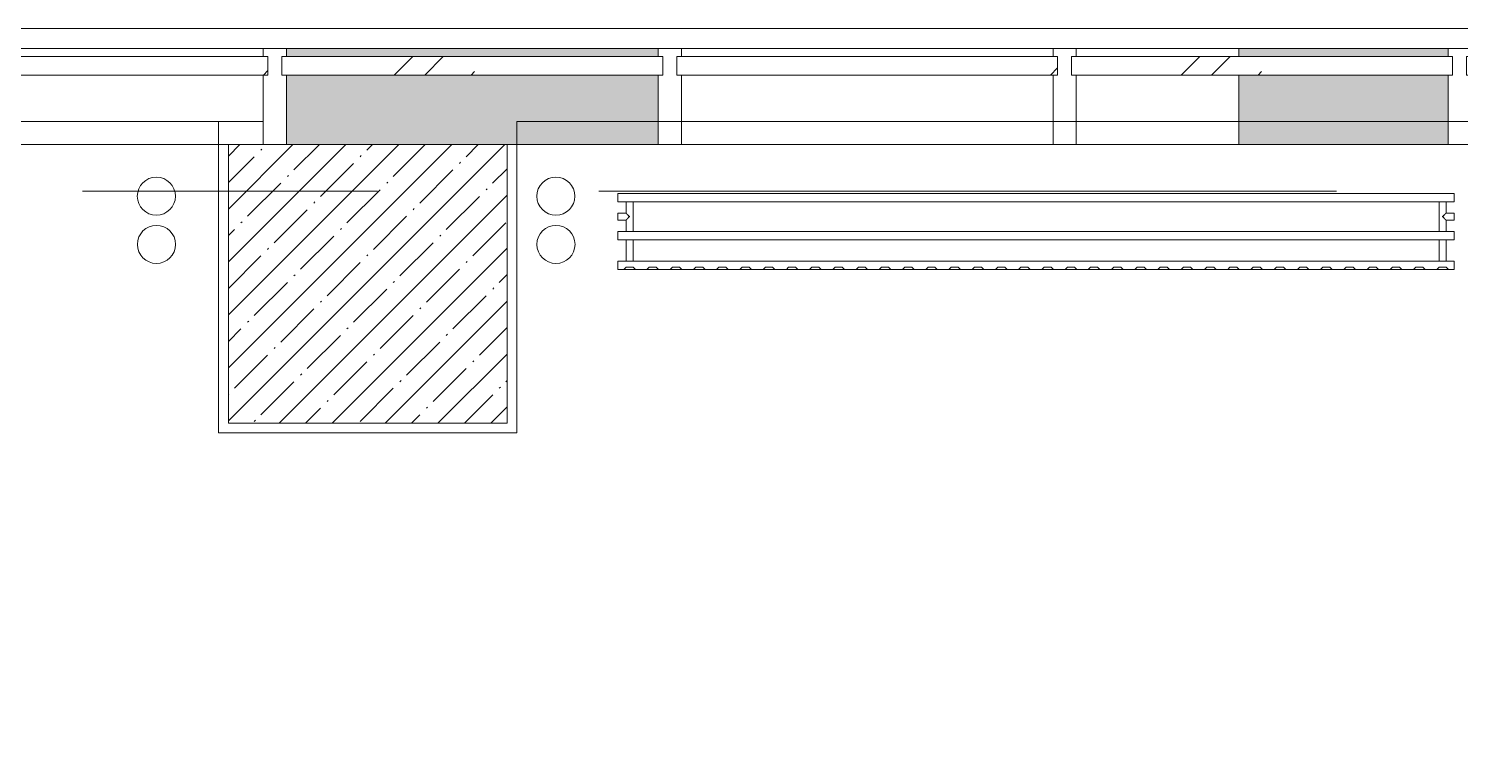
# Model space of a CAD drawing. Header units: millimetres. Extents: x -4029 to 232974, y -8553 to 104777.
# Drawn here: x 8680 to 11762, y 25812 to 27350 of the extents above; entities that cross this region are included whole.
import ezdxf

# ---------------------------------------------------------------- set-up
doc = ezdxf.new("R2010")
doc.units = ezdxf.units.MM
doc.linetypes.add('Осевая', pattern=[3175, 635, -476.25, 1587.5, -476.25])
for name, color, linetype, lineweight in [('A-AREA-BNDY', 7, 'Continuous', 9), ('A-DETL', 7, 'Continuous', 9), ('A-GLAZ-CURT', 7, 'Continuous', 9), ('A-GLAZ-CWMG', 7, 'Continuous', 9), ('A-WALL', 7, 'Continuous', 9), ('S-COLS', 7, 'Continuous', 9), ('Оси-2', 7, 'Осевая', 9)]:
    doc.layers.add(name, color=color, linetype=linetype, lineweight=lineweight)
for name, color, linetype, lineweight, true_color in [('A-FLOR-1', 7, 'Continuous', 9, 0xaaaaaa), ('A-GLAZ-CWMG-1', 7, 'Continuous', 9, 0x383e42), ('M-EQPM-1', 7, 'Continuous', 9, 0xaaaaaa)]:
    doc.layers.add(name, color=color, linetype=linetype, lineweight=lineweight, true_color=true_color)

# ---------------------------------------------------------------- blocks, each defined once
blk = doc.blocks.new('Системная панель - Стекло - 40мм-22856067-План монтажа стен и перегородок 1 этажа в осях 1-12')
at = {"layer": 'A-GLAZ-CURT'}
h = blk.add_hatch(dxfattribs=at)
h.set_pattern_fill('FP_24', color=256, style=0, pattern_type=2)
h.set_pattern_definition([(45, (-8885, -27190), (-282.8427, 282.8427), [200, -600]), (45, (-9085, -27290), (-282.8427, 282.8427), [600, -200]), (45, (-8685, -27390), (-282.8427, 282.8427), [200, -600])])
h.paths.add_polyline_path([(410, -40), (410, 0), (-410, 0), (-410, -40), (400, -40)])
for p, q in [((410, 0), (-410, 0)), ((-410, 0), (-410, -40)), ((410, -40), (410, 0)), ((-410, -40), (410, -40))]:
    blk.add_line(p, q, dxfattribs=at)
blk = doc.blocks.new('Системная панель - Стекло - 40мм-V12-План монтажа стен и перегородок 1 этажа в осях 1-12')
at = {"layer": 'A-GLAZ-CURT'}
h = blk.add_hatch(dxfattribs=at)
h.set_pattern_fill('FP_25', color=256, style=0, pattern_type=2)
h.set_pattern_definition([(45, (-10585, -27190), (-282.8427, 282.8427), [200, -600]), (45, (-10785, -27290), (-282.8427, 282.8427), [600, -200]), (45, (-10385, -27390), (-282.8427, 282.8427), [200, -600])])
h.paths.add_polyline_path([(410, -40), (410, 0), (-410, 0), (-410, -40), (400, -40)])
for p, q in [((410, 0), (-410, 0)), ((-410, 0), (-410, -40)), ((410, -40), (410, 0)), ((-410, -40), (410, -40))]:
    blk.add_line(p, q, dxfattribs=at)
blk = doc.blocks.new('Системная панель - Стекло - 40мм-22856068-План монтажа стен и перегородок 1 этажа в осях 1-12')
at = {"layer": 'A-GLAZ-CURT'}
h = blk.add_hatch(dxfattribs=at)
h.set_pattern_fill('FP_26', color=256, style=0, pattern_type=2)
h.set_pattern_definition([(45, (-11435.13, -27190), (-282.8427, 282.8427), [200, -600]), (45, (-11635.13, -27290), (-282.8427, 282.8427), [600, -200]), (45, (-11235.13, -27390), (-282.8427, 282.8427), [200, -600])])
h.paths.add_polyline_path([(359.4, -40), (410.1, -40), (410.1, 0), (-410.1, 0), (-410.1, -40), (-50.1, -40)])
for p, q in [((410.1, 0), (-410.1, 0)), ((-410.1, 0), (-410.1, -40)), ((410.1, -40), (410.1, 0)), ((-410.1, -40), (410.1, -40))]:
    blk.add_line(p, q, dxfattribs=at)
blk = doc.blocks.new('Прямоугольный импост - Импост структурный с накладкой - 160мм-20149069-План монтажа стен и перегородок 1 этажа в осях 1-12')
at = {"layer": 'A-GLAZ-CWMG'}
for p, q in [((9185, 27307), (8385, 27307)), ((9185, 27150), (8385, 27150))]:
    blk.add_line(p, q, dxfattribs=at)
blk = doc.blocks.new('Прямоугольный импост - Импост структурный с накладкой - 160мм-23251633-План монтажа стен и перегородок 1 этажа в осях 1-12')
at = {"layer": 'A-GLAZ-CWMG'}
for p, q in [((11285, 27307), (10935, 27307)), ((11285, 27307), (11285, 27290)), ((11285, 27250), (11285, 27150)), ((11285, 27150), (10935, 27150))]:
    blk.add_line(p, q, dxfattribs=at)
blk = doc.blocks.new('Прямоугольный импост - Импост структурный с накладкой - 190мм-23251634-План монтажа стен и перегородок 1 этажа в осях 1-12')
at = {"layer": 'A-GLAZ-CWMG-1'}
for points in [[(11694.5, 27290), (11735.3, 27290), (11735.3, 27307), (11285, 27307), (11285, 27290)], [(11694.5, 27100), (11735.3, 27100), (11735.3, 27250), (11285, 27250), (11285, 27100)]]:
    blk.add_hatch(color=256, dxfattribs=at).paths.add_polyline_path(points)
at = {"layer": 'A-GLAZ-CWMG'}
for p, q in [((11285, 27290), (11285, 27307)), ((11735.3, 27307), (11285, 27307)), ((11285, 27100), (11285, 27250)), ((11735.3, 27100), (11285, 27100))]:
    blk.add_line(p, q, dxfattribs=at)
blk = doc.blocks.new('Прямоугольный импост - Импост структурный с накладкой - 190мм-20153693-План монтажа стен и перегородок 1 этажа в осях 1-12')
at = {"layer": 'A-GLAZ-CWMG'}
for p, q in [((-25, 40), (-25, 190)), ((-25, 190), (25, 190)), ((25, 190), (25, 40)), ((-15, 40), (-25, 40)), ((-15, 0), (-15, 40)), ((15, 40), (15, 0)), ((25, 40), (15, 40)), ((-25, -17), (-25, 0)), ((-25, 0), (-15, 0)), ((15, 0), (25, 0)), ((25, 0), (25, -17)), ((25, -17), (-25, -17))]:
    blk.add_line(p, q, dxfattribs=at)
blk = doc.blocks.new('Системная панель - Стекло - 40мм-V23-План монтажа стен и перегородок 1 этажа в осях 1-12')
at = {"layer": 'A-GLAZ-CURT'}
h = blk.add_hatch(dxfattribs=at)
h.set_pattern_fill('FP_39', color=256, style=0, pattern_type=2)
h.set_pattern_definition([(45, (-9735, -27190), (-282.8427, 282.8427), [200, -600]), (45, (-9935, -27290), (-282.8427, 282.8427), [600, -200]), (45, (-9535, -27390), (-282.8427, 282.8427), [200, -600])])
h.paths.add_polyline_path([(41.6, -40), (410, -40), (410, 0), (-410, 0), (-410, -40), (-400, -40)])
for p, q in [((410, 0), (-410, 0)), ((-410, 0), (-410, -40)), ((410, -40), (410, 0)), ((-410, -40), (410, -40))]:
    blk.add_line(p, q, dxfattribs=at)
blk = doc.blocks.new('Прямоугольный импост - Импост структурный с накладкой - 190мм-23186023-План монтажа стен и перегородок 1 этажа в осях 1-12')
at = {"layer": 'A-GLAZ-CWMG-1'}
for points in [[(9676.6, 27290), (10035, 27290), (10035, 27307), (9235, 27307), (9235, 27290)], [(10035, 27100), (10035, 27250), (9235, 27250), (9235, 27100), (9710, 27100)]]:
    blk.add_hatch(color=256, dxfattribs=at).paths.add_polyline_path(points)
at = {"layer": 'A-GLAZ-CWMG'}
for p, q in [((10035, 27307), (9235, 27307)), ((10035, 27100), (9710, 27100))]:
    blk.add_line(p, q, dxfattribs=at)
blk = doc.blocks.new('Прямоугольный импост - Импост структурный с накладкой - 190мм-V24-План монтажа стен и перегородок 1 этажа в осях 1-12')
at = {"layer": 'A-GLAZ-CWMG'}
for p, q in [((-25, 40), (-25, 190)), ((25, 190), (25, 40)), ((-15, 40), (-25, 40)), ((-15, 0), (-15, 40)), ((15, 40), (15, 0)), ((25, 40), (15, 40)), ((-25, -17), (-25, 0)), ((-25, 0), (-15, 0)), ((15, 0), (25, 0)), ((25, 0), (25, -17)), ((25, -17), (-25, -17))]:
    blk.add_line(p, q, dxfattribs=at)
blk = doc.blocks.new('BSC_Колонна _Прямоугольная - 600х600-V43-План монтажа стен и перегородок 1 этажа в осях 1-12')
at = {"layer": 'S-COLS'}
h = blk.add_hatch(dxfattribs=at)
h.set_pattern_fill('FP_71', color=256, style=0, pattern_type=2)
h.set_pattern_definition([(45, (-9410, -26800), (-57.02463, 57.02463), []), (45, (-9352.975, -26800), (-57.02463, 57.02463), [100.806, -20.161, 3.353, -16.808])])
h.paths.add_polyline_path([(300, -300), (300, 300), (-300, 300), (-300, -300), (266.6, -300)])
for p, q in [((300, 300), (-300, 300)), ((-300, 300), (-300, -300)), ((300, -300), (300, 300)), ((-300, -300), (300, -300))]:
    blk.add_line(p, q, dxfattribs=at)
blk = doc.blocks.new('radiator_prado_classic_z_tip_30_po exemplyaru - Classic Z Тип 30-500-V73-План монтажа стен и перегородок 1 этажа в осях 1-12')
at = {"layer": 'M-EQPM-1'}
for p, q in [((0, 228), (0, 210)), ((1800, 228), (0, 228)), ((0, 210), (0, 228)), ((0, 228), (12.5, 228)), ((12.5, 228), (37.5, 228)), ((37.5, 228), (12.5, 228)), ((12.5, 228), (37.5, 228)), ((12.5, 228), (17.5, 223)), ((12.5, 228), (17.5, 223)), ((32.5, 223), (17.5, 223)), ((17.5, 223), (32.5, 223)), ((32.5, 223), (37.5, 228)), ((37.5, 228), (32.5, 223)), ((37.5, 228), (62.5, 228)), ((62.5, 228), (87.5, 228)), ((87.5, 228), (62.5, 228)), ((62.5, 228), (87.5, 228)), ((62.5, 228), (67.5, 223)), ((62.5, 228), (67.5, 223)), ((82.5, 223), (67.5, 223)), ((67.5, 223), (82.5, 223)), ((82.5, 223), (87.5, 228)), ((87.5, 228), (82.5, 223)), ((87.5, 228), (112.5, 228)), ((112.5, 228), (137.5, 228)), ((137.5, 228), (112.5, 228)), ((112.5, 228), (137.5, 228)), ((112.5, 228), (117.5, 223)), ((112.5, 228), (117.5, 223)), ((132.5, 223), (117.5, 223)), ((117.5, 223), (132.5, 223)), ((132.5, 223), (137.5, 228)), ((137.5, 228), (132.5, 223)), ((137.5, 228), (162.5, 228)), ((162.5, 228), (187.5, 228)), ((187.5, 228), (162.5, 228)), ((162.5, 228), (187.5, 228)), ((162.5, 228), (167.5, 223)), ((162.5, 228), (167.5, 223)), ((182.5, 223), (167.5, 223)), ((167.5, 223), (182.5, 223)), ((182.5, 223), (187.5, 228)), ((187.5, 228), (182.5, 223)), ((187.5, 228), (212.5, 228)), ((212.5, 228), (237.5, 228)), ((237.5, 228), (212.5, 228)), ((212.5, 228), (237.5, 228)), ((212.5, 228), (217.5, 223)), ((212.5, 228), (217.5, 223)), ((232.5, 223), (217.5, 223)), ((217.5, 223), (232.5, 223)), ((232.5, 223), (237.5, 228)), ((237.5, 228), (232.5, 223)), ((237.5, 228), (262.5, 228)), ((262.5, 228), (287.5, 228)), ((287.5, 228), (262.5, 228)), ((262.5, 228), (287.5, 228)), ((262.5, 228), (267.5, 223)), ((262.5, 228), (267.5, 223)), ((282.5, 223), (267.5, 223)), ((267.5, 223), (282.5, 223)), ((282.5, 223), (287.5, 228)), ((287.5, 228), (282.5, 223)), ((287.5, 228), (312.5, 228)), ((312.5, 228), (337.5, 228)), ((337.5, 228), (312.5, 228)), ((312.5, 228), (337.5, 228)), ((312.5, 228), (317.5, 223)), ((312.5, 228), (317.5, 223)), ((332.5, 223), (317.5, 223)), ((317.5, 223), (332.5, 223)), ((332.5, 223), (337.5, 228)), ((337.5, 228), (332.5, 223)), ((337.5, 228), (362.5, 228)), ((362.5, 228), (387.5, 228)), ((387.5, 228), (362.5, 228)), ((362.5, 228), (387.5, 228)), ((362.5, 228), (367.5, 223)), ((362.5, 228), (367.5, 223)), ((382.5, 223), (367.5, 223)), ((367.5, 223), (382.5, 223)), ((382.5, 223), (387.5, 228)), ((387.5, 228), (382.5, 223)), ((387.5, 228), (412.5, 228)), ((412.5, 228), (437.5, 228)), ((437.5, 228), (412.5, 228)), ((412.5, 228), (437.5, 228)), ((412.5, 228), (417.5, 223)), ((412.5, 228), (417.5, 223)), ((432.5, 223), (417.5, 223)), ((417.5, 223), (432.5, 223)), ((432.5, 223), (437.5, 228)), ((437.5, 228), (432.5, 223)), ((437.5, 228), (462.5, 228)), ((462.5, 228), (487.5, 228)), ((487.5, 228), (462.5, 228)), ((462.5, 228), (487.5, 228)), ((462.5, 228), (467.5, 223)), ((462.5, 228), (467.5, 223)), ((482.5, 223), (467.5, 223)), ((467.5, 223), (482.5, 223)), ((482.5, 223), (487.5, 228)), ((487.5, 228), (482.5, 223)), ((487.5, 228), (512.5, 228)), ((512.5, 228), (537.5, 228)), ((537.5, 228), (512.5, 228)), ((512.5, 228), (537.5, 228)), ((512.5, 228), (517.5, 223)), ((512.5, 228), (517.5, 223)), ((532.5, 223), (517.5, 223)), ((517.5, 223), (532.5, 223)), ((532.5, 223), (537.5, 228)), ((537.5, 228), (532.5, 223)), ((537.5, 228), (562.5, 228)), ((562.5, 228), (587.5, 228)), ((587.5, 228), (562.5, 228)), ((562.5, 228), (587.5, 228)), ((562.5, 228), (567.5, 223)), ((562.5, 228), (567.5, 223)), ((582.5, 223), (567.5, 223)), ((567.5, 223), (582.5, 223)), ((582.5, 223), (587.5, 228)), ((587.5, 228), (582.5, 223)), ((587.5, 228), (612.5, 228)), ((612.5, 228), (637.5, 228)), ((637.5, 228), (612.5, 228)), ((612.5, 228), (637.5, 228)), ((612.5, 228), (617.5, 223)), ((612.5, 228), (617.5, 223)), ((632.5, 223), (617.5, 223)), ((617.5, 223), (632.5, 223)), ((632.5, 223), (637.5, 228)), ((637.5, 228), (632.5, 223)), ((637.5, 228), (662.5, 228)), ((662.5, 228), (687.5, 228)), ((687.5, 228), (662.5, 228)), ((662.5, 228), (687.5, 228)), ((662.5, 228), (667.5, 223)), ((662.5, 228), (667.5, 223)), ((682.5, 223), (667.5, 223)), ((667.5, 223), (682.5, 223)), ((682.5, 223), (687.5, 228)), ((687.5, 228), (682.5, 223)), ((687.5, 228), (712.5, 228)), ((712.5, 228), (737.5, 228)), ((737.5, 228), (712.5, 228)), ((712.5, 228), (737.5, 228)), ((712.5, 228), (717.5, 223)), ((712.5, 228), (717.5, 223)), ((732.5, 223), (717.5, 223)), ((717.5, 223), (732.5, 223)), ((732.5, 223), (737.5, 228)), ((737.5, 228), (732.5, 223)), ((737.5, 228), (762.5, 228)), ((762.5, 228), (787.5, 228)), ((787.5, 228), (762.5, 228)), ((762.5, 228), (787.5, 228)), ((762.5, 228), (767.5, 223)), ((762.5, 228), (767.5, 223)), ((782.5, 223), (767.5, 223)), ((767.5, 223), (782.5, 223)), ((782.5, 223), (787.5, 228)), ((787.5, 228), (782.5, 223)), ((787.5, 228), (812.5, 228)), ((812.5, 228), (837.5, 228)), ((837.5, 228), (812.5, 228)), ((812.5, 228), (837.5, 228)), ((812.5, 228), (817.5, 223)), ((812.5, 228), (817.5, 223)), ((832.5, 223), (817.5, 223)), ((817.5, 223), (832.5, 223)), ((832.5, 223), (837.5, 228)), ((837.5, 228), (832.5, 223)), ((837.5, 228), (862.5, 228)), ((862.5, 228), (887.5, 228)), ((887.5, 228), (862.5, 228)), ((862.5, 228), (887.5, 228)), ((862.5, 228), (867.5, 223)), ((862.5, 228), (867.5, 223)), ((882.5, 223), (867.5, 223)), ((867.5, 223), (882.5, 223)), ((882.5, 223), (887.5, 228)), ((887.5, 228), (882.5, 223)), ((887.5, 228), (912.5, 228)), ((912.5, 228), (937.5, 228)), ((937.5, 228), (912.5, 228)), ((912.5, 228), (937.5, 228)), ((912.5, 228), (917.5, 223)), ((912.5, 228), (917.5, 223)), ((932.5, 223), (917.5, 223)), ((917.5, 223), (932.5, 223)), ((932.5, 223), (937.5, 228)), ((937.5, 228), (932.5, 223)), ((937.5, 228), (962.5, 228)), ((962.5, 228), (987.5, 228)), ((987.5, 228), (962.5, 228)), ((962.5, 228), (987.5, 228)), ((962.5, 228), (967.5, 223)), ((962.5, 228), (967.5, 223)), ((982.5, 223), (967.5, 223)), ((967.5, 223), (982.5, 223)), ((982.5, 223), (987.5, 228)), ((987.5, 228), (982.5, 223)), ((987.5, 228), (1012.5, 228)), ((1012.5, 228), (1037.5, 228)), ((1037.5, 228), (1012.5, 228)), ((1012.5, 228), (1037.5, 228)), ((1012.5, 228), (1017.5, 223)), ((1012.5, 228), (1017.5, 223)), ((1032.5, 223), (1017.5, 223)), ((1017.5, 223), (1032.5, 223)), ((1032.5, 223), (1037.5, 228)), ((1037.5, 228), (1032.5, 223)), ((1037.5, 228), (1062.5, 228)), ((1062.5, 228), (1087.5, 228)), ((1087.5, 228), (1062.5, 228)), ((1062.5, 228), (1087.5, 228)), ((1062.5, 228), (1067.5, 223)), ((1062.5, 228), (1067.5, 223)), ((1082.5, 223), (1067.5, 223)), ((1067.5, 223), (1082.5, 223)), ((1082.5, 223), (1087.5, 228)), ((1087.5, 228), (1082.5, 223)), ((1087.5, 228), (1112.5, 228)), ((1112.5, 228), (1137.5, 228)), ((1137.5, 228), (1112.5, 228)), ((1112.5, 228), (1137.5, 228)), ((1112.5, 228), (1117.5, 223)), ((1112.5, 228), (1117.5, 223)), ((1132.5, 223), (1117.5, 223)), ((1117.5, 223), (1132.5, 223)), ((1132.5, 223), (1137.5, 228)), ((1137.5, 228), (1132.5, 223)), ((1137.5, 228), (1162.5, 228)), ((1162.5, 228), (1187.5, 228)), ((1187.5, 228), (1162.5, 228)), ((1162.5, 228), (1187.5, 228)), ((1162.5, 228), (1167.5, 223)), ((1162.5, 228), (1167.5, 223)), ((1182.5, 223), (1167.5, 223)), ((1167.5, 223), (1182.5, 223)), ((1182.5, 223), (1187.5, 228)), ((1187.5, 228), (1182.5, 223)), ((1187.5, 228), (1212.5, 228)), ((1212.5, 228), (1237.5, 228)), ((1237.5, 228), (1212.5, 228)), ((1212.5, 228), (1237.5, 228)), ((1212.5, 228), (1217.5, 223)), ((1212.5, 228), (1217.5, 223)), ((1232.5, 223), (1217.5, 223)), ((1217.5, 223), (1232.5, 223)), ((1232.5, 223), (1237.5, 228)), ((1237.5, 228), (1232.5, 223)), ((1237.5, 228), (1262.5, 228)), ((1262.5, 228), (1287.5, 228)), ((1287.5, 228), (1262.5, 228)), ((1262.5, 228), (1287.5, 228)), ((1262.5, 228), (1267.5, 223)), ((1262.5, 228), (1267.5, 223)), ((1282.5, 223), (1267.5, 223)), ((1267.5, 223), (1282.5, 223)), ((1282.5, 223), (1287.5, 228)), ((1287.5, 228), (1282.5, 223)), ((1287.5, 228), (1312.5, 228)), ((1312.5, 228), (1337.5, 228)), ((1337.5, 228), (1312.5, 228)), ((1312.5, 228), (1337.5, 228)), ((1312.5, 228), (1317.5, 223)), ((1312.5, 228), (1317.5, 223)), ((1332.5, 223), (1317.5, 223)), ((1317.5, 223), (1332.5, 223)), ((1332.5, 223), (1337.5, 228)), ((1337.5, 228), (1332.5, 223)), ((1337.5, 228), (1362.5, 228)), ((1362.5, 228), (1387.5, 228)), ((1387.5, 228), (1362.5, 228)), ((1362.5, 228), (1387.5, 228)), ((1362.5, 228), (1367.5, 223)), ((1362.5, 228), (1367.5, 223)), ((1382.5, 223), (1367.5, 223)), ((1367.5, 223), (1382.5, 223)), ((1382.5, 223), (1387.5, 228)), ((1387.5, 228), (1382.5, 223)), ((1387.5, 228), (1412.5, 228)), ((1412.5, 228), (1437.5, 228)), ((1437.5, 228), (1412.5, 228)), ((1412.5, 228), (1437.5, 228)), ((1412.5, 228), (1417.5, 223)), ((1412.5, 228), (1417.5, 223)), ((1432.5, 223), (1417.5, 223)), ((1417.5, 223), (1432.5, 223)), ((1432.5, 223), (1437.5, 228)), ((1437.5, 228), (1432.5, 223)), ((1437.5, 228), (1462.5, 228)), ((1462.5, 228), (1487.5, 228)), ((1487.5, 228), (1462.5, 228)), ((1462.5, 228), (1487.5, 228)), ((1462.5, 228), (1467.5, 223)), ((1462.5, 228), (1467.5, 223)), ((1482.5, 223), (1467.5, 223)), ((1467.5, 223), (1482.5, 223)), ((1482.5, 223), (1487.5, 228)), ((1487.5, 228), (1482.5, 223)), ((1487.5, 228), (1512.5, 228)), ((1512.5, 228), (1537.5, 228)), ((1537.5, 228), (1512.5, 228)), ((1512.5, 228), (1537.5, 228)), ((1512.5, 228), (1517.5, 223)), ((1512.5, 228), (1517.5, 223)), ((1532.5, 223), (1517.5, 223)), ((1517.5, 223), (1532.5, 223)), ((1532.5, 223), (1537.5, 228)), ((1537.5, 228), (1532.5, 223)), ((1537.5, 228), (1562.5, 228)), ((1562.5, 228), (1587.5, 228)), ((1587.5, 228), (1562.5, 228)), ((1562.5, 228), (1587.5, 228)), ((1562.5, 228), (1567.5, 223)), ((1562.5, 228), (1567.5, 223)), ((1582.5, 223), (1567.5, 223)), ((1567.5, 223), (1582.5, 223)), ((1582.5, 223), (1587.5, 228)), ((1587.5, 228), (1582.5, 223)), ((1587.5, 228), (1612.5, 228)), ((1612.5, 228), (1637.5, 228)), ((1637.5, 228), (1612.5, 228)), ((1612.5, 228), (1637.5, 228)), ((1612.5, 228), (1617.5, 223)), ((1612.5, 228), (1617.5, 223)), ((1632.5, 223), (1617.5, 223)), ((1617.5, 223), (1632.5, 223)), ((1632.5, 223), (1637.5, 228)), ((1637.5, 228), (1632.5, 223)), ((1637.5, 228), (1662.5, 228)), ((1662.5, 228), (1687.5, 228)), ((1687.5, 228), (1662.5, 228)), ((1662.5, 228), (1687.5, 228)), ((1662.5, 228), (1667.5, 223)), ((1662.5, 228), (1667.5, 223)), ((1682.5, 223), (1667.5, 223)), ((1667.5, 223), (1682.5, 223)), ((1682.5, 223), (1687.5, 228)), ((1687.5, 228), (1682.5, 223)), ((1687.5, 228), (1712.5, 228)), ((1712.5, 228), (1737.5, 228)), ((1737.5, 228), (1712.5, 228)), ((1712.5, 228), (1737.5, 228)), ((1712.5, 228), (1717.5, 223)), ((1712.5, 228), (1717.5, 223)), ((1732.5, 223), (1717.5, 223)), ((1717.5, 223), (1732.5, 223)), ((1732.5, 223), (1737.5, 228)), ((1737.5, 228), (1732.5, 223)), ((1737.5, 228), (1762.5, 228)), ((1762.5, 228), (1787.5, 228)), ((1787.5, 228), (1762.5, 228)), ((1762.5, 228), (1787.5, 228)), ((1762.5, 228), (1767.5, 223)), ((1762.5, 228), (1767.5, 223)), ((1782.5, 223), (1767.5, 223)), ((1767.5, 223), (1782.5, 223)), ((1782.5, 223), (1787.5, 228)), ((1787.5, 228), (1782.5, 223)), ((1787.5, 228), (1800, 228)), ((1800, 210), (1800, 228)), ((1800, 228), (1800, 210)), ((0, 210), (1800, 210)), ((17.5, 210), (0, 210)), ((17.5, 210), (17.5, 164)), ((17.5, 210), (17.5, 164)), ((32.5, 210), (17.5, 210)), ((17.5, 210), (32.5, 210)), ((17.8, 210), (17.5, 210)), ((17.5, 210), (32.5, 210)), ((21.2, 210), (17.8, 210)), ((31.5, 210), (18.5, 210)), ((23.1, 210), (21.2, 210)), ((28.8, 210), (23.1, 210)), ((30.3, 210), (28.8, 210)), ((31.5, 210), (30.3, 210)), ((32.2, 210), (31.5, 210)), ((32.5, 210), (32.2, 210)), ((32.5, 164), (32.5, 210)), ((32.5, 164), (32.5, 210)), ((1767.5, 210), (32.5, 210)), ((1767.5, 210), (1767.5, 164)), ((1767.5, 210), (1767.5, 164)), ((1782.2, 210), (1767.5, 210)), ((1767.5, 210), (1782.5, 210)), ((1768.5, 210), (1767.5, 210)), ((1767.5, 210), (1782.5, 210)), ((1782.5, 210), (1768.5, 210)), ((1781.5, 210), (1768.5, 210)), ((1782.5, 210), (1782.2, 210)), ((1782.5, 164), (1782.5, 210)), ((1782.5, 164), (1782.5, 210)), ((1800, 210), (1782.5, 210)), ((1800, 164), (0, 164)), ((0, 164), (0, 146)), ((0, 146), (0, 164)), ((0, 164), (17.5, 164)), ((32.5, 164), (17.5, 164)), ((17.5, 164), (32.5, 164)), ((19.7, 164), (17.5, 164)), ((17.5, 164), (32.5, 164)), ((18.5, 164), (31.5, 164)), ((21.2, 164), (19.7, 164)), ((32.5, 164), (21.2, 164)), ((32.5, 164), (1767.5, 164)), ((1782.5, 164), (1767.5, 164)), ((1767.5, 164), (1782.5, 164)), ((1767.8, 164), (1767.5, 164)), ((1767.5, 164), (1782.5, 164)), ((1768.5, 164), (1767.8, 164)), ((1782.5, 164), (1768.5, 164)), ((1768.5, 164), (1781.5, 164)), ((1782.5, 164), (1800, 164)), ((1800, 146), (1800, 164)), ((1800, 164), (1800, 146)), ((0, 146), (1800, 146)), ((17.5, 146), (0, 146)), ((17.5, 146), (17.5, 121.5)), ((17.5, 146), (17.5, 121.5)), ((17.5, 146), (19.7, 146)), ((32.5, 146), (17.5, 146)), ((17.5, 146), (19.7, 146)), ((32.5, 146), (17.5, 146)), ((31.5, 146), (18.5, 146)), ((19.7, 146), (21.2, 146)), ((19.7, 146), (21.2, 146)), ((21.2, 146), (23.1, 146)), ((21.2, 146), (32.2, 146)), ((23.1, 146), (32.5, 146)), ((32.2, 146), (32.5, 146)), ((32.5, 82), (32.5, 146)), ((32.5, 82), (32.5, 146)), ((1767.5, 146), (32.5, 146)), ((1767.5, 146), (1767.5, 82)), ((1767.5, 146), (1767.5, 82)), ((1767.5, 146), (1778.7, 146)), ((1782.5, 146), (1767.5, 146)), ((1767.5, 146), (1782.5, 146)), ((1782.2, 146), (1767.5, 146)), ((1781.5, 146), (1768.5, 146)), ((1778.7, 146), (1780.3, 146)), ((1780.3, 146), (1781.5, 146)), ((1781.5, 146), (1782.5, 146)), ((1782.5, 146), (1782.2, 146)), ((1782.5, 121.5), (1782.5, 146)), ((1782.5, 121.5), (1782.5, 146)), ((1800, 146), (1782.5, 146)), ((17.5, 121.5), (0, 121.5)), ((17.5, 121.5), (0, 121.5)), ((0, 121.5), (0, 121.2)), ((0, 106.5), (0, 121.5)), ((0, 121.2), (0, 106.8)), ((0, 121.2), (0, 120.5)), ((0, 120.5), (0, 121.2)), ((0, 121.2), (0, 121.2)), ((0, 120.5), (0, 119.3)), ((0, 119.3), (0, 120.5)), ((0, 119.3), (0, 117.8)), ((0, 117.8), (0, 119.3)), ((0, 117.8), (0, 115.9)), ((0, 115.9), (0, 117.8)), ((0, 115.9), (0, 114)), ((0, 114), (0, 115.9)), ((0, 114), (0, 112.1)), ((0, 112.1), (0, 114)), ((0, 112.1), (0, 110.2)), ((0, 110.2), (0, 112.1)), ((0, 110.2), (0, 108.7)), ((0, 108.7), (0, 110.2)), ((0, 108.7), (0, 106.8)), ((0, 106.8), (0, 108.7)), ((0, 106.8), (0, 106.5)), ((0, 106.8), (0, 106.8)), ((0, 106.5), (17.5, 106.5)), ((0, 106.5), (17.5, 106.5)), ((17.5, 106.5), (17.5, 82)), ((17.5, 106.5), (17.5, 82)), ((1800, 121.5), (1782.5, 121.5)), ((1800, 121.5), (1782.5, 121.5)), ((1782.5, 82), (1782.5, 106.5)), ((1782.5, 106.5), (1800, 106.5)), ((1782.5, 82), (1782.5, 106.5)), ((1782.5, 106.5), (1800, 106.5)), ((1800, 121.5), (1800, 106.5)), ((1800, 121.2), (1800, 121.5)), ((1800, 121.5), (1800, 121.2)), ((1800, 121.2), (1800, 121.5)), ((1800, 106.8), (1800, 121.2)), ((1800, 121.2), (1800, 106.8)), ((1800, 106.8), (1800, 121.2)), ((1800, 106.5), (1800, 106.8)), ((1800, 106.8), (1800, 106.5)), ((1800, 106.5), (1800, 106.8)), ((1800, 82), (0, 82)), ((0, 82), (0, 64)), ((0, 64), (0, 82)), ((0, 82), (17.5, 82)), ((1800, 64), (0, 64)), ((0, 64), (1800, 64)), ((26.9, 82), (17.5, 82)), ((17.5, 82), (32.5, 82)), ((18.5, 82), (17.5, 82)), ((17.5, 82), (32.5, 82)), ((21.2, 82), (18.5, 82)), ((18.5, 82), (31.5, 82)), ((23.1, 82), (21.2, 82)), ((32.5, 82), (23.1, 82)), ((32.5, 82), (26.9, 82)), ((32.5, 82), (1767.5, 82)), ((1782.5, 82), (1767.5, 82)), ((1767.5, 82), (1782.5, 82)), ((1782.5, 82), (1767.5, 82)), ((1767.5, 82), (1782.5, 82)), ((1768.5, 82), (1781.5, 82)), ((1782.5, 82), (1800, 82)), ((1800, 64), (1800, 82)), ((1800, 82), (1800, 64))]:
    blk.add_line(p, q, dxfattribs=at)
for points, knots in [([(17.8, 121.2), (17.7, 121.3), (17.7, 121.3), (17.5, 121.5), (17.5, 121.5), (17.5, 121.5)], [0.8571429, 0.8571429, 0.8571429, 0.8571429, 0.8928571, 0.9285714, 1, 1, 1, 1]), ([(17.5, 121.5), (17.5, 121.5), (17.5, 121.5), (17.7, 121.3), (17.7, 121.3), (17.8, 121.2)], [0, 0, 0, 0, 0.0714286, 0.1071429, 0.1428571, 0.1428571, 0.1428571, 0.1428571]), ([(17.5, 121.5), (17.5, 121.5), (17.5, 121.5), (17.7, 121.3), (17.7, 121.3), (17.8, 121.2)], [0, 0, 0, 0, 0.0714286, 0.1071429, 0.1428571, 0.1428571, 0.1428571, 0.1428571]), ([(25, 114), (24.5, 114.5), (23.6, 115.4), (22.4, 116.6), (21.6, 117.4), (21.1, 117.9), (20.8, 118.2), (20.5, 118.5), (20.2, 118.8), (19.8, 119.1), (19.6, 119.4), (19.3, 119.7), (19, 120), (18.7, 120.3), (18.5, 120.5), (18.3, 120.7), (18.1, 120.9), (17.9, 121.1), (17.8, 121.2), (17.7, 121.3), (17.5, 121.5), (17.5, 121.5), (17.5, 121.5)], [0, 0, 0, 0, 0.142857, 0.285714, 0.357143, 0.392857, 0.428571, 0.464286, 0.5, 0.535714, 0.571429, 0.607143, 0.642857, 0.678571, 0.714286, 0.75, 0.785714, 0.821429, 0.857143, 0.892857, 0.928571, 1, 1, 1, 1]), ([(17.5, 106.5), (17.5, 106.5), (17.5, 106.5), (17.7, 106.7), (17.8, 106.8), (17.9, 106.9), (18.1, 107.1), (18.3, 107.3), (18.5, 107.5), (18.7, 107.7), (19, 108), (19.3, 108.3), (19.6, 108.6), (19.8, 108.9), (20.3, 109.3), (20.7, 109.7), (21.1, 110.1), (21.6, 110.6), (22.4, 111.4), (23.6, 112.6), (24.5, 113.5), (25, 114)], [0, 0, 0, 0, 0.071429, 0.107143, 0.142857, 0.178571, 0.214286, 0.25, 0.285714, 0.321429, 0.357143, 0.392857, 0.428571, 0.464286, 0.5, 0.571429, 0.607143, 0.642857, 0.714286, 0.857143, 1, 1, 1, 1]), ([(17.5, 106.5), (17.5, 106.5), (17.5, 106.5), (17.7, 106.7), (17.7, 106.7), (17.8, 106.8)], [0, 0, 0, 0, 0.0714286, 0.1071429, 0.1428571, 0.1428571, 0.1428571, 0.1428571]), ([(17.8, 106.8), (17.7, 106.7), (17.7, 106.7), (17.5, 106.5), (17.5, 106.5), (17.5, 106.5)], [0.8571429, 0.8571429, 0.8571429, 0.8571429, 0.8928571, 0.9285714, 1, 1, 1, 1]), ([(17.8, 106.8), (17.7, 106.7), (17.7, 106.7), (17.5, 106.5), (17.5, 106.5), (17.5, 106.5)], [0.8571429, 0.8571429, 0.8571429, 0.8571429, 0.8928571, 0.9285714, 1, 1, 1, 1]), ([(17.8, 121.2), (17.8, 121.2), (17.9, 121.1), (18.1, 120.9), (18.3, 120.7), (18.5, 120.5), (18.7, 120.3), (19, 120), (19.3, 119.7), (19.6, 119.4), (19.9, 119.2), (20.3, 118.7), (20.6, 118.4), (20.8, 118.2)], [0.1428571, 0.1428571, 0.1428571, 0.1428571, 0.1785714, 0.2142857, 0.25, 0.2857143, 0.3214286, 0.3571429, 0.3928571, 0.4285714, 0.4642857, 0.5, 0.5714286, 0.5714286, 0.5714286, 0.5714286]), ([(17.8, 106.8), (17.8, 106.8), (17.9, 106.9), (18.1, 107.1), (18.3, 107.3), (18.5, 107.5), (18.7, 107.7), (19, 108), (19.3, 108.3), (19.6, 108.6), (19.9, 108.8), (20.3, 109.3), (20.6, 109.6), (20.8, 109.8)], [0.1428571, 0.1428571, 0.1428571, 0.1428571, 0.1785714, 0.2142857, 0.25, 0.2857143, 0.3214286, 0.3571429, 0.3928571, 0.4285714, 0.4642857, 0.5, 0.5714286, 0.5714286, 0.5714286, 0.5714286]), ([(19.6, 119.4), (19.7, 119.3), (19.8, 119.1), (20.3, 118.7), (20.6, 118.4), (20.8, 118.2)], [0.4285714, 0.4285714, 0.4285714, 0.4285714, 0.4642857, 0.5, 0.5714286, 0.5714286, 0.5714286, 0.5714286]), ([(22.1, 116.9), (21.9, 117.1), (21.6, 117.4), (21.1, 117.9), (20.9, 118.1), (20.8, 118.2)], [0.2857143, 0.2857143, 0.2857143, 0.2857143, 0.3571429, 0.3928571, 0.4285714, 0.4285714, 0.4285714, 0.4285714]), ([(20.8, 118.2), (20.9, 118.1), (21.1, 117.9), (21.6, 117.4), (21.9, 117.1), (22.1, 116.9)], [0.5714286, 0.5714286, 0.5714286, 0.5714286, 0.6071429, 0.6428571, 0.7142857, 0.7142857, 0.7142857, 0.7142857]), ([(20.8, 118.2), (20.9, 118.1), (21.1, 117.9), (21.6, 117.4), (21.9, 117.1), (22.1, 116.9)], [0.5714286, 0.5714286, 0.5714286, 0.5714286, 0.6071429, 0.6428571, 0.7142857, 0.7142857, 0.7142857, 0.7142857]), ([(20.8, 109.8), (20.9, 109.9), (21.1, 110.1), (21.6, 110.6), (21.9, 110.9), (22.1, 111.1)], [0.5714286, 0.5714286, 0.5714286, 0.5714286, 0.6071429, 0.6428571, 0.7142857, 0.7142857, 0.7142857, 0.7142857]), ([(22.1, 111.1), (21.9, 110.9), (21.6, 110.6), (21.1, 110.1), (20.9, 109.9), (20.8, 109.8)], [0.2857143, 0.2857143, 0.2857143, 0.2857143, 0.3571429, 0.3928571, 0.4285714, 0.4285714, 0.4285714, 0.4285714]), ([(22.1, 111.1), (21.9, 110.9), (21.6, 110.6), (21.1, 110.1), (20.9, 109.9), (20.8, 109.8)], [0.2857143, 0.2857143, 0.2857143, 0.2857143, 0.3571429, 0.3928571, 0.4285714, 0.4285714, 0.4285714, 0.4285714]), ([(1775, 114), (1775.5, 114.5), (1776.4, 115.4), (1777.6, 116.6), (1778.4, 117.4), (1778.9, 117.9), (1779.2, 118.2), (1779.5, 118.5), (1779.8, 118.8), (1780.1, 119.2), (1780.4, 119.4), (1780.7, 119.7), (1781, 120), (1781.3, 120.3), (1781.5, 120.5), (1781.7, 120.7), (1781.9, 120.9), (1782.1, 121.1), (1782.2, 121.2), (1782.3, 121.3), (1782.5, 121.5), (1782.5, 121.5), (1782.5, 121.5)], [0, 0, 0, 0, 0.142857, 0.285714, 0.357143, 0.392857, 0.428571, 0.464286, 0.5, 0.535714, 0.571429, 0.607143, 0.642857, 0.678571, 0.714286, 0.75, 0.785714, 0.821429, 0.857143, 0.892857, 0.928571, 1, 1, 1, 1]), ([(1782.5, 106.5), (1782.5, 106.5), (1782.5, 106.5), (1782.3, 106.7), (1782.2, 106.8), (1782.1, 106.9), (1781.9, 107.1), (1781.7, 107.3), (1781.5, 107.5), (1781.3, 107.7), (1781, 108), (1780.7, 108.3), (1780.4, 108.6), (1780.1, 108.8), (1779.7, 109.3), (1779.3, 109.7), (1778.9, 110.1), (1778.4, 110.6), (1777.6, 111.4), (1776.4, 112.6), (1775.5, 113.5), (1775, 114)], [0, 0, 0, 0, 0.071429, 0.107143, 0.142857, 0.178571, 0.214286, 0.25, 0.285714, 0.321429, 0.357143, 0.392857, 0.428571, 0.464286, 0.5, 0.571429, 0.607143, 0.642857, 0.714286, 0.857143, 1, 1, 1, 1]), ([(1782.2, 121.2), (1782.2, 121.2), (1782.1, 121.1), (1781.9, 120.9), (1781.7, 120.7), (1781.5, 120.5), (1781.3, 120.3), (1781, 120), (1780.7, 119.7), (1780.4, 119.4), (1780.1, 119.2), (1779.7, 118.7), (1779.3, 118.3), (1778.9, 117.9), (1778.4, 117.4), (1777.6, 116.6), (1776.9, 115.9), (1776.4, 115.4)], [0.1428571, 0.1428571, 0.1428571, 0.1428571, 0.1785714, 0.2142857, 0.25, 0.2857143, 0.3214286, 0.3571429, 0.3928571, 0.4285714, 0.4642857, 0.5, 0.5714286, 0.6071429, 0.6428571, 0.7142857, 0.8571429, 0.8571429, 0.8571429, 0.8571429]), ([(1782.2, 121.2), (1782.2, 121.2), (1782.1, 121.1), (1781.9, 120.9), (1781.7, 120.7), (1781.5, 120.5), (1781.3, 120.3), (1781, 120), (1780.7, 119.7), (1780.4, 119.4), (1780.1, 119.2), (1779.7, 118.7), (1779.3, 118.3), (1778.9, 117.9), (1778.4, 117.4), (1777.6, 116.6), (1776.9, 115.9), (1776.4, 115.4)], [0.1428571, 0.1428571, 0.1428571, 0.1428571, 0.1785714, 0.2142857, 0.25, 0.2857143, 0.3214286, 0.3571429, 0.3928571, 0.4285714, 0.4642857, 0.5, 0.5714286, 0.6071429, 0.6428571, 0.7142857, 0.8571429, 0.8571429, 0.8571429, 0.8571429]), ([(1776.4, 115.4), (1776.9, 115.9), (1777.6, 116.6), (1778.4, 117.4), (1778.9, 117.9), (1779.2, 118.2), (1779.5, 118.5), (1779.8, 118.8), (1780.1, 119.2), (1780.4, 119.4), (1780.7, 119.7), (1781, 120), (1781.3, 120.3), (1781.5, 120.5), (1781.7, 120.7), (1781.9, 120.9), (1782.1, 121.1), (1782.2, 121.2), (1782.2, 121.2)], [0.1428571, 0.1428571, 0.1428571, 0.1428571, 0.2857143, 0.3571429, 0.3928571, 0.4285714, 0.4642857, 0.5, 0.5357143, 0.5714286, 0.6071429, 0.6428571, 0.6785714, 0.7142857, 0.75, 0.7857143, 0.8214286, 0.8571429, 0.8571429, 0.8571429, 0.8571429]), ([(1777.9, 111.1), (1778.1, 110.9), (1778.4, 110.6), (1778.9, 110.1), (1779.2, 109.8), (1779.5, 109.5), (1779.8, 109.2), (1780.1, 108.8), (1780.4, 108.6), (1780.7, 108.3), (1781, 108), (1781.3, 107.7), (1781.5, 107.5), (1781.7, 107.3), (1781.9, 107.1), (1782.1, 106.9), (1782.2, 106.8), (1782.2, 106.8)], [0.2857143, 0.2857143, 0.2857143, 0.2857143, 0.3571429, 0.3928571, 0.4285714, 0.4642857, 0.5, 0.5357143, 0.5714286, 0.6071429, 0.6428571, 0.6785714, 0.7142857, 0.75, 0.7857143, 0.8214286, 0.8571429, 0.8571429, 0.8571429, 0.8571429]), ([(1777.9, 111.1), (1778.1, 110.9), (1778.4, 110.6), (1778.9, 110.1), (1779.2, 109.8), (1779.5, 109.5), (1779.8, 109.2), (1780.1, 108.8), (1780.4, 108.6), (1780.7, 108.3), (1781, 108), (1781.3, 107.7), (1781.5, 107.5), (1781.7, 107.3), (1781.9, 107.1), (1782.1, 106.9), (1782.2, 106.8), (1782.2, 106.8)], [0.2857143, 0.2857143, 0.2857143, 0.2857143, 0.3571429, 0.3928571, 0.4285714, 0.4642857, 0.5, 0.5357143, 0.5714286, 0.6071429, 0.6428571, 0.6785714, 0.7142857, 0.75, 0.7857143, 0.8214286, 0.8571429, 0.8571429, 0.8571429, 0.8571429]), ([(1782.2, 106.8), (1782.2, 106.8), (1782.1, 106.9), (1781.9, 107.1), (1781.7, 107.3), (1781.5, 107.5), (1781.3, 107.7), (1781, 108), (1780.7, 108.3), (1780.4, 108.6), (1780.1, 108.8), (1779.7, 109.3), (1779.3, 109.7), (1778.9, 110.1), (1778.4, 110.6), (1778.1, 110.9), (1777.9, 111.1)], [0.1428571, 0.1428571, 0.1428571, 0.1428571, 0.1785714, 0.2142857, 0.25, 0.2857143, 0.3214286, 0.3571429, 0.3928571, 0.4285714, 0.4642857, 0.5, 0.5714286, 0.6071429, 0.6428571, 0.7142857, 0.7142857, 0.7142857, 0.7142857]), ([(1782.5, 121.5), (1782.5, 121.5), (1782.5, 121.5), (1782.3, 121.3), (1782.3, 121.3), (1782.2, 121.2)], [0, 0, 0, 0, 0.0714286, 0.1071429, 0.1428571, 0.1428571, 0.1428571, 0.1428571]), ([(1782.5, 121.5), (1782.5, 121.5), (1782.5, 121.5), (1782.3, 121.3), (1782.3, 121.3), (1782.2, 121.2)], [0, 0, 0, 0, 0.0714286, 0.1071429, 0.1428571, 0.1428571, 0.1428571, 0.1428571]), ([(1782.2, 121.2), (1782.3, 121.3), (1782.3, 121.3), (1782.5, 121.5), (1782.5, 121.5), (1782.5, 121.5)], [0.8571429, 0.8571429, 0.8571429, 0.8571429, 0.8928571, 0.9285714, 1, 1, 1, 1]), ([(1782.2, 106.8), (1782.3, 106.7), (1782.3, 106.7), (1782.5, 106.5), (1782.5, 106.5), (1782.5, 106.5)], [0.8571429, 0.8571429, 0.8571429, 0.8571429, 0.8928571, 0.9285714, 1, 1, 1, 1]), ([(1782.2, 106.8), (1782.3, 106.7), (1782.3, 106.7), (1782.5, 106.5), (1782.5, 106.5), (1782.5, 106.5)], [0.8571429, 0.8571429, 0.8571429, 0.8571429, 0.8928571, 0.9285714, 1, 1, 1, 1]), ([(1782.5, 106.5), (1782.5, 106.5), (1782.5, 106.5), (1782.3, 106.7), (1782.3, 106.7), (1782.2, 106.8)], [0, 0, 0, 0, 0.0714286, 0.1071429, 0.1428571, 0.1428571, 0.1428571, 0.1428571])]:
    blk.add_open_spline(points, degree=3, knots=knots, dxfattribs=at)
for points in [[(20.8, 118.2), (20.7, 118.3), (20.5, 118.5), (20.2, 118.8), (19.9, 119.2), (19.6, 119.4), (19.3, 119.7), (19, 120), (18.7, 120.3), (18.5, 120.5), (18.3, 120.7), (18.1, 120.9), (17.9, 121.1), (17.8, 121.2), (17.8, 121.2)], [(17.8, 121.2), (17.8, 121.2), (17.9, 121.1), (18.1, 120.9), (18.3, 120.7), (18.4, 120.6), (18.5, 120.5)], [(20.8, 109.8), (20.7, 109.7), (20.5, 109.5), (20.2, 109.2), (19.9, 108.8), (19.6, 108.6), (19.3, 108.3), (19, 108), (18.7, 107.7), (18.5, 107.5), (18.3, 107.3), (18.1, 107.1), (17.9, 106.9), (17.8, 106.8), (17.8, 106.8)], [(18.5, 107.5), (18.4, 107.4), (18.3, 107.3), (18.1, 107.1), (17.9, 106.9), (17.8, 106.8), (17.8, 106.8)], [(18.5, 120.5), (18.6, 120.4), (18.7, 120.3), (19, 120), (19.3, 119.7), (19.5, 119.5), (19.6, 119.4)], [(19.6, 108.6), (19.5, 108.5), (19.3, 108.3), (19, 108), (18.7, 107.7), (18.6, 107.6), (18.5, 107.5)], [(20.8, 109.8), (20.7, 109.7), (20.5, 109.5), (20.2, 109.2), (19.8, 108.9), (19.7, 108.7), (19.6, 108.6)], [(23.6, 115.4), (23.1, 115.9), (22.6, 116.4), (22.1, 116.9)], [(22.1, 116.9), (22.6, 116.4), (23.1, 115.9), (23.6, 115.4)], [(22.1, 116.9), (22.6, 116.4), (23.1, 115.9), (23.6, 115.4)], [(25, 114), (24.5, 113.5), (23.6, 112.6), (22.6, 111.6), (22.1, 111.1)], [(22.1, 111.1), (22.6, 111.6), (23.1, 112.1), (23.6, 112.6)], [(23.6, 112.6), (23.1, 112.1), (22.6, 111.6), (22.1, 111.1)], [(25, 114), (24.5, 114.5), (24, 115), (23.6, 115.4)], [(23.6, 115.4), (24, 115), (24.5, 114.5), (25, 114)], [(23.6, 115.4), (24, 115), (24.5, 114.5), (25, 114)], [(23.6, 112.6), (24, 113), (24.5, 113.5), (25, 114)], [(25, 114), (24.5, 113.5), (24, 113), (23.6, 112.6)], [(1776.4, 115.4), (1776, 115), (1775.5, 114.5), (1775, 114)], [(1776.4, 115.4), (1776, 115), (1775.5, 114.5), (1775, 114)], [(1775, 114), (1775.5, 114.5), (1776, 115), (1776.4, 115.4)], [(1775, 114), (1775.5, 113.5), (1776.4, 112.6), (1777.4, 111.6), (1777.9, 111.1)], [(1775, 114), (1775.5, 113.5), (1776.4, 112.6), (1777.4, 111.6), (1777.9, 111.1)], [(1777.9, 111.1), (1777.4, 111.6), (1776.4, 112.6), (1775.5, 113.5), (1775, 114)]]:
    blk.add_open_spline(points, degree=3, dxfattribs=at)

msp = doc.modelspace()

# ---------------------------------------------------------------- linework, layer by layer
at = {"layer": 'A-AREA-BNDY', "flags": 128}
msp.add_lwpolyline([(13460.2565, 27150), (9731, 27150), (9731, 26479), (9089, 26479), (9089, 27150), (4681, 27150), (4681, 26479), (4060, 26479), (4060, 25771), (9731, 25771), (9731, 24299), (9131, 24299), (9131, 22221), (9731, 22221), (9731, 20749.5), (9952.5856, 20632.6554)], dxfattribs=at)
at = {"layer": 'A-DETL'}
for centre in [(8954.8973, 26988.9226), (9814.8973, 26988.9226), (8955.1621, 26885.0955), (9815.1621, 26885.0955)]:
    msp.add_circle(centre, 41, dxfattribs=at)
at = {"layer": 'A-FLOR-1'}
for p, q in [((9110, 27100), (8385, 27100)), ((10885, 27100), (10085, 27100)), ((11285, 27100), (10935, 27100))]:
    msp.add_line(p, q, dxfattribs=at)
at = {"layer": 'A-WALL'}
msp.add_line((4060, 27350), (17810.2566, 27350), dxfattribs=at)
at = {"layer": 'Оси-2'}
msp.add_line((-728.7494, 26999.9998), (31290.4735, 26999.9998), dxfattribs=at)

# ---------------------------------------------------------------- block references
at = {"layer": 'A-GLAZ-CURT'}
for name, p in [('Системная панель - Стекло - 40мм-22856067-План монтажа стен и перегородок 1 этажа в осях 1-12', (8785, 27290)), ('Системная панель - Стекло - 40мм-V23-План монтажа стен и перегородок 1 этажа в осях 1-12', (9635, 27290)), ('Системная панель - Стекло - 40мм-V12-План монтажа стен и перегородок 1 этажа в осях 1-12', (10485, 27290)), ('Системная панель - Стекло - 40мм-22856068-План монтажа стен и перегородок 1 этажа в осях 1-12', (11335.1282, 27290))]:
    msp.add_blockref(name, p, dxfattribs=at)
at = {"layer": 'A-GLAZ-CWMG'}
for name, p in [('Прямоугольный импост - Импост структурный с накладкой - 160мм-20149069-План монтажа стен и перегородок 1 этажа в осях 1-12', (0, 0)), ('Прямоугольный импост - Импост структурный с накладкой - 190мм-23186023-План монтажа стен и перегородок 1 этажа в осях 1-12', (0, 0)), ('Прямоугольный импост - Импост структурный с накладкой - 160мм-20149069-План монтажа стен и перегородок 1 этажа в осях 1-12', (1700, 0)), ('Прямоугольный импост - Импост структурный с накладкой - 160мм-23251633-План монтажа стен и перегородок 1 этажа в осях 1-12', (0, 0)), ('Прямоугольный импост - Импост структурный с накладкой - 190мм-23251634-План монтажа стен и перегородок 1 этажа в осях 1-12', (0, 0))]:
    msp.add_blockref(name, p, dxfattribs=at)
at = {"layer": 'A-GLAZ-CWMG', "extrusion": (0, 0, -1), "rotation": 180}
for name, p in [('Прямоугольный импост - Импост структурный с накладкой - 190мм-V24-План монтажа стен и перегородок 1 этажа в осях 1-12', (-9210, 27290)), ('Прямоугольный импост - Импост структурный с накладкой - 190мм-20153693-План монтажа стен и перегородок 1 этажа в осях 1-12', (-10060, 27290)), ('Прямоугольный импост - Импост структурный с накладкой - 190мм-20153693-План монтажа стен и перегородок 1 этажа в осях 1-12', (-10910, 27290)), ('Прямоугольный импост - Импост структурный с накладкой - 190мм-20153693-План монтажа стен и перегородок 1 этажа в осях 1-12', (-11760.2565, 27290))]:
    msp.add_blockref(name, p, dxfattribs=at)
at = {"layer": 'M-EQPM-1', "rotation": 180}
msp.add_blockref('radiator_prado_classic_z_tip_30_po exemplyaru - Classic Z Тип 30-500-V73-План монтажа стен и перегородок 1 этажа в осях 1-12', (11748.4866, 27058.7909), dxfattribs=at)
at = {"layer": 'S-COLS'}
msp.add_blockref('BSC_Колонна _Прямоугольная - 600х600-V43-План монтажа стен и перегородок 1 этажа в осях 1-12', (9410, 26800), dxfattribs=at)

doc.saveas('drawing.dxf')
